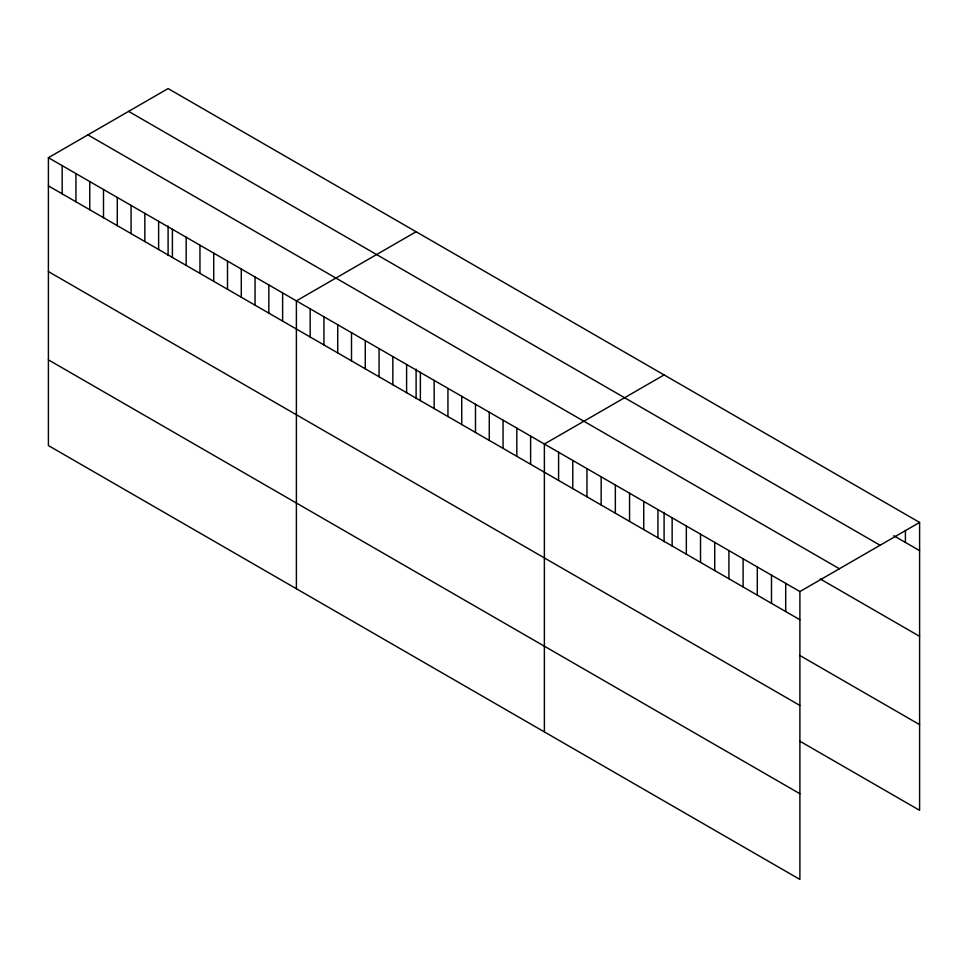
<?xml version="1.0" encoding="UTF-8"?>
<svg xmlns="http://www.w3.org/2000/svg" width="968" height="968" viewBox="0 0 968 968"><rect width="100%" height="100%" fill="white"/><g stroke="black" fill="none" stroke-linecap="round" stroke-linejoin="round"><path stroke-width="1.45" d="M48.4 157.687L799.895 591.557L799.895 879.428L48.4 445.558L48.4 157.687L168.105 88.572L919.6 522.442L919.6 810.313L799.592 741.028M416.107 231.751L296.389 300.866L296.389 588.738M664.096 374.931L544.379 444.046L544.379 731.905M799.895 591.557L919.6 522.442M893.791 535.727L919.6 550.623M128.611 111.38L880.093 545.25M87.907 134.879L839.389 568.748M820.235 578.961L919.6 636.327M48.4 185.868L799.895 619.738M799.592 655.324L919.6 724.621M48.4 271.572L799.895 705.442M48.4 359.854L799.895 793.724M905.407 530.561L905.407 542.431M785.701 583.365L785.701 611.546M771.496 575.161L771.496 603.354M757.303 566.97L757.303 595.151M743.109 558.778L743.109 586.959M728.916 550.586L728.916 578.767M714.723 542.382L714.723 570.576M700.529 534.191L700.529 562.372M686.336 525.999L686.336 554.18M672.143 517.795L672.143 545.988M664.096 512.35L664.096 541.778M657.938 509.604L657.938 537.784M643.744 501.412L643.744 529.593M629.551 493.22L629.551 521.401M615.358 485.016L615.358 513.197M601.164 476.825L601.164 505.006M586.971 468.633L586.971 496.814M572.778 460.429L572.778 488.622M558.584 452.238L558.584 480.418M530.609 436.084L530.609 464.277M516.827 428.134L516.827 456.315M503.058 420.185L503.058 448.365M489.276 412.223L489.276 440.404M475.494 404.273L475.494 432.454M461.724 396.311L461.724 424.504M447.942 388.362L447.942 416.542M434.16 380.412L434.16 408.593M420.39 372.45L420.39 400.643M416.107 369.171L416.107 398.61M406.608 364.5L406.608 392.681M392.839 356.551L392.839 384.732M379.057 348.589L379.057 376.77M365.275 340.639L365.275 368.82M351.505 332.677L351.505 360.87M337.723 324.728L337.723 352.909M323.941 316.778L323.941 344.959M310.171 308.816L310.171 337.009M282.62 292.917L282.62 321.098M268.838 284.955L268.838 313.136M255.056 277.005L255.056 305.186M241.286 269.043L241.286 297.236M227.504 261.094L227.504 289.275M213.722 253.144L213.722 281.325M199.952 245.182L199.952 273.375M186.171 237.233L186.171 265.413M172.401 229.283L172.401 257.464M168.105 226.004L168.105 255.431M158.619 221.321L158.619 249.502M144.837 213.371L144.837 241.552M131.067 205.41L131.067 233.603M117.285 197.46L117.285 225.641M103.503 189.51L103.503 217.691M89.734 181.548L89.734 209.729M75.952 173.599L75.952 201.78M62.182 165.637L62.182 193.83"/></g></svg>
